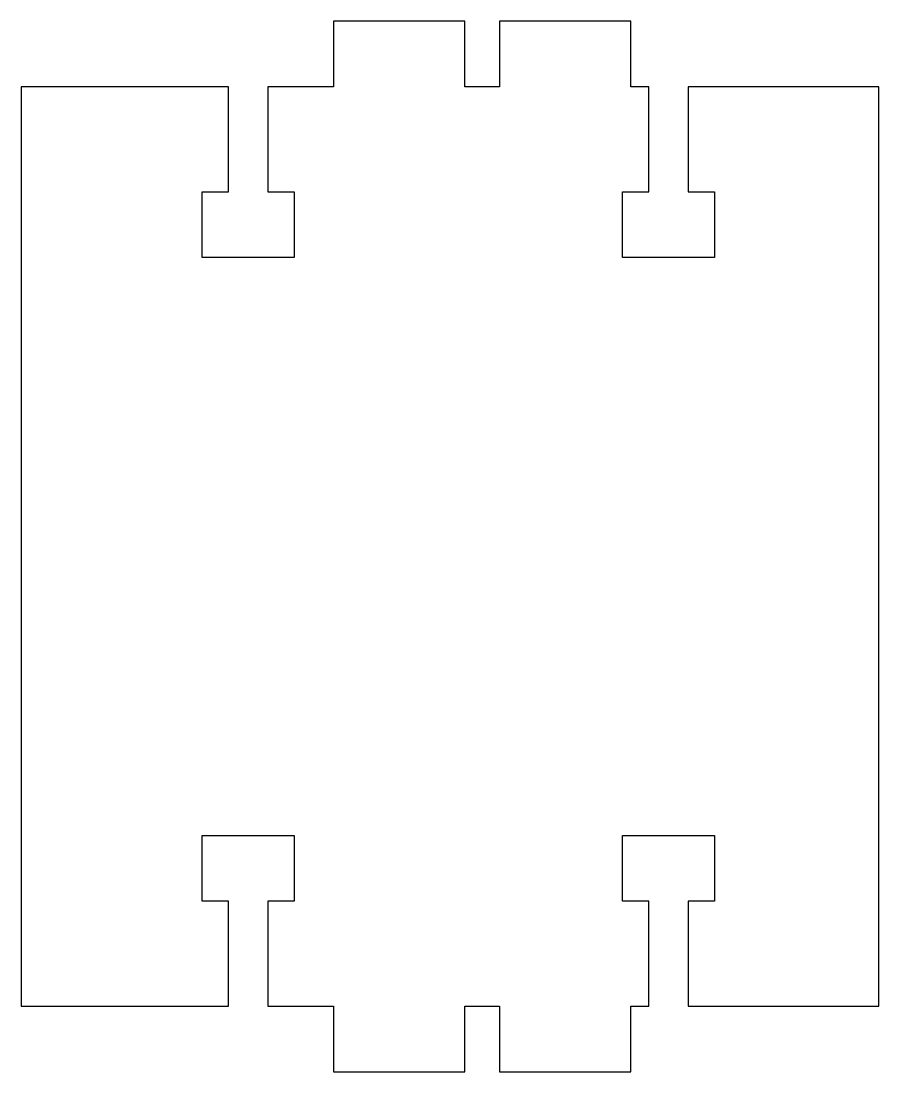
# Model space of a CAD drawing. Header units: millimetres. Extents: x -65.3 to 0, y -5 to 75.
import ezdxf

# ---------------------------------------------------------------- set-up
doc = ezdxf.new("R2010")
doc.units = ezdxf.units.MM

msp = doc.modelspace()

# ---------------------------------------------------------------- linework, layer by layer
msp.add_lwpolyline([(-49.531, 62), (-49.531, 70), (-65.331, 70), (-65.331, 0), (-49.531, 0), (-49.531, 8), (-51.531, 8), (-51.531, 13), (-44.531, 13), (-44.531, 8), (-46.531, 8), (-46.531, 0), (-41.532, 0), (-41.532, -5), (-31.532, -5), (-31.532, 0), (-28.904, 0), (-28.904, -5), (-18.904, -5), (-18.904, 0), (-17.531, 0), (-17.531, 8), (-19.531, 8), (-19.531, 13), (-12.531, 13), (-12.531, 8), (-14.531, 8), (-14.531, 0), (0, 0), (0, 70), (-14.531, 70), (-14.531, 62), (-12.531, 62), (-12.531, 57), (-19.531, 57), (-19.531, 62), (-17.531, 62), (-17.531, 70), (-18.904, 70), (-18.904, 75), (-28.904, 75), (-28.904, 70), (-31.532, 70), (-31.532, 75), (-41.532, 75), (-41.532, 70), (-46.531, 70), (-46.531, 62), (-44.531, 62), (-44.531, 57), (-51.531, 57), (-51.531, 62)], close=True)

doc.saveas('drawing.dxf')
